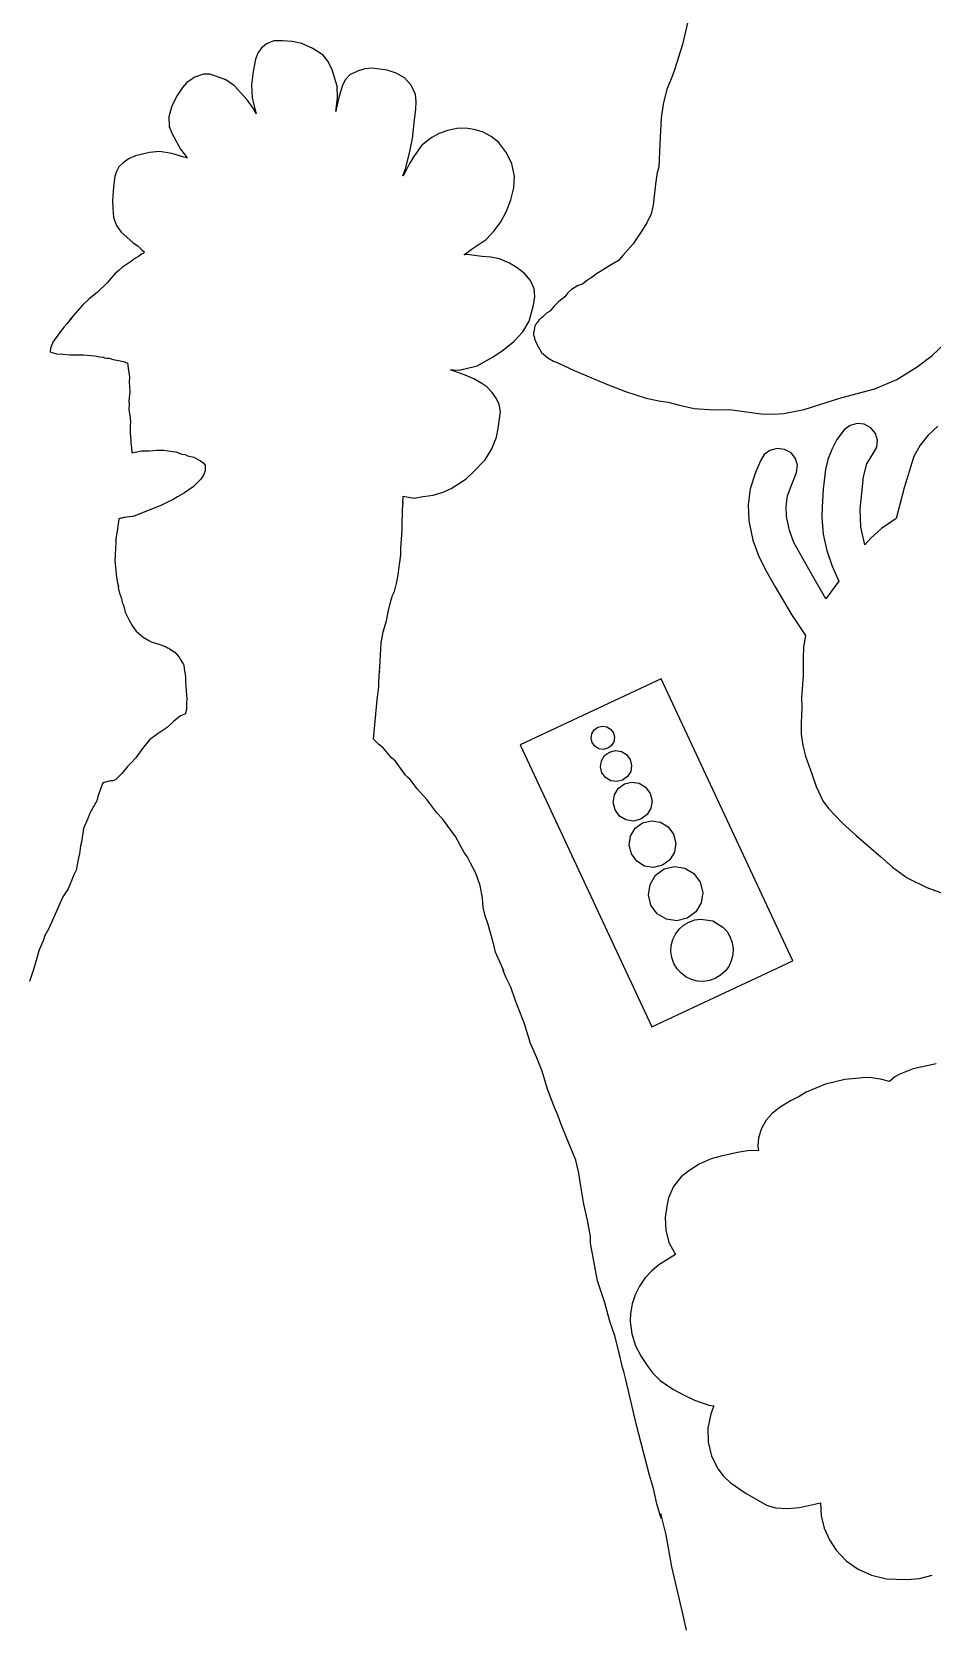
# Model space of a CAD drawing. Extents: x -2300 to 2026, y -6513 to 1502.
# Drawn here: x -1797.9 to -1682.2, y -2837.1 to -2632.7 of the extents above; entities that cross this region are included whole.
import ezdxf

# ---------------------------------------------------------------- set-up
doc = ezdxf.new("R2010")
doc.units = 0

msp = doc.modelspace()

# ---------------------------------------------------------------- linework, layer by layer
at = {"layer": 'Layer 1'}
for p, q in [((-1713.617324, -2631.53924), (-1714.261635, -2634.35016)), ((-1767.660758, -2634.193601), (-1768.39274, -2634.774439)), ((-1766.77838, -2633.885018), (-1767.660758, -2634.193601)), ((-1765.68438, -2633.885018), (-1766.77838, -2633.885018)), ((-1764.43, -2633.95), (-1765.68438, -2633.885018)), ((-1764.428551, -2633.944795), (-1764.43, -2633.95)), ((-1763.210091, -2634.201334), (-1764.428551, -2633.944795)), ((-1761.762632, -2634.837492), (-1763.210091, -2634.201334)), ((-1714.261635, -2634.35016), (-1715.269695, -2637.48874)), ((-1769.146387, -2636.213107), (-1769.46512, -2637.819889)), ((-1768.847317, -2635.455882), (-1769.146387, -2636.213107)), ((-1768.39274, -2634.774439), (-1768.847317, -2635.455882)), ((-1760.459981, -2635.708604), (-1761.762632, -2634.837492)), ((-1759.834008, -2636.543954), (-1760.459981, -2635.708604)), ((-1759.299998, -2637.591113), (-1759.834008, -2636.543954)), ((-1776.970254, -2638.530058), (-1777.961188, -2639.218369)), ((-1775.830958, -2638.137179), (-1776.970254, -2638.530058)), ((-1775.022614, -2638.17438), (-1775.830958, -2638.137179)), ((-1774.246168, -2638.393507), (-1775.022614, -2638.17438)), ((-1772.983644, -2638.903301), (-1774.246168, -2638.393507)), ((-1769.46512, -2637.819889), (-1769.653019, -2639.517793)), ((-1758.668651, -2639.711424), (-1759.299998, -2637.591113)), ((-1757.018549, -2638.225744), (-1757.583375, -2638.832036)), ((-1756.063512, -2637.754787), (-1757.018549, -2638.225744)), ((-1755.090206, -2637.468592), (-1756.063512, -2637.754787)), ((-1754.167488, -2637.369264), (-1755.090206, -2637.468592)), ((-1752.236252, -2637.627152), (-1754.167488, -2637.369264)), ((-1751.068364, -2638.006511), (-1752.236252, -2637.627152)), ((-1750.004192, -2638.620501), (-1751.068364, -2638.006511)), ((-1749.138748, -2639.586152), (-1750.004192, -2638.620501)), ((-1715.614033, -2638.445682), (-1716.270684, -2640.103452)), ((-1715.269695, -2637.48874), (-1715.614033, -2638.445682)), ((-1778.518208, -2639.858235), (-1779.235804, -2640.914903)), ((-1777.961188, -2639.218369), (-1778.518208, -2639.858235)), ((-1771.861898, -2639.668367), (-1772.983644, -2638.903301)), ((-1771.084025, -2640.496828), (-1771.861898, -2639.668367)), ((-1770.231627, -2641.452869), (-1771.084025, -2640.496828)), ((-1769.653019, -2639.517793), (-1769.597475, -2641.221569)), ((-1758.614181, -2641.198594), (-1758.668651, -2639.711424)), ((-1757.966789, -2639.572947), (-1758.447799, -2641.170654)), ((-1757.583375, -2638.832036), (-1757.966789, -2639.572947)), ((-1748.586372, -2640.774841), (-1749.138748, -2639.586152)), ((-1716.270684, -2640.103452), (-1716.74059, -2641.996961)), ((-1779.8882, -2642.242917), (-1780.287822, -2643.636257)), ((-1779.235804, -2640.914903), (-1779.8882, -2642.242917)), ((-1769.466285, -2642.527338), (-1770.231627, -2641.452869)), ((-1769.597475, -2641.221569), (-1769.087847, -2643.260549)), ((-1769.087847, -2643.260549), (-1769.466285, -2642.527338)), ((-1758.766716, -2642.648294), (-1758.825114, -2642.948225)), ((-1758.825114, -2642.948225), (-1758.776579, -2642.655914)), ((-1758.776579, -2642.655914), (-1758.614181, -2641.198594)), ((-1758.447799, -2641.170654), (-1758.766716, -2642.648294)), ((-1748.753588, -2644.403851), (-1748.539908, -2642.60879)), ((-1748.499512, -2641.662357), (-1748.586372, -2640.774841)), ((-1748.539908, -2642.60879), (-1748.499512, -2641.662357)), ((-1716.74059, -2641.996961), (-1717.003408, -2643.783482)), ((-1780.287822, -2643.636257), (-1780.247098, -2644.888905)), ((-1748.981734, -2646.442908), (-1748.753588, -2644.403851)), ((-1717.003408, -2643.783482), (-1717.190685, -2647.102643)), ((-1780.247098, -2644.888905), (-1779.850838, -2645.812192)), ((-1779.850838, -2645.812192), (-1778.792568, -2647.776452)), ((-1749.384268, -2648.498951), (-1748.981734, -2646.442908)), ((-1746.498099, -2646.301009), (-1747.788884, -2647.284595)), ((-1745.526653, -2645.790186), (-1746.498099, -2646.301009)), ((-1744.421557, -2645.382907), (-1745.526653, -2645.790186)), ((-1743.275405, -2645.13295), (-1744.421557, -2645.382907)), ((-1742.180789, -2645.094089), (-1743.275405, -2645.13295)), ((-1741.045133, -2645.272567), (-1742.180789, -2645.094089)), ((-1739.904532, -2645.628964), (-1741.045133, -2645.272567)), ((-1738.841607, -2646.165227), (-1739.904532, -2645.628964)), ((-1737.938979, -2646.883299), (-1738.841607, -2646.165227)), ((-1736.900669, -2648.247489), (-1737.938979, -2646.883299)), ((-1784.583265, -2648.63624), (-1785.395991, -2649.011121)), ((-1782.779972, -2648.219893), (-1784.583265, -2648.63624)), ((-1781.502952, -2648.076383), (-1782.779972, -2648.219893)), ((-1779.922467, -2648.357687), (-1781.502952, -2648.076383)), ((-1778.350842, -2648.825681), (-1779.922467, -2648.357687)), ((-1778.792568, -2647.776452), (-1778.30199, -2648.410815)), ((-1777.975283, -2648.919025), (-1778.350842, -2648.825681)), ((-1778.30199, -2648.410815), (-1777.990396, -2648.88537)), ((-1777.990396, -2648.88537), (-1777.914937, -2648.972789)), ((-1777.914937, -2648.972789), (-1777.975283, -2648.919025)), ((-1749.863945, -2650.308691), (-1749.384268, -2648.498951)), ((-1748.701159, -2648.622989), (-1749.392439, -2649.712009)), ((-1747.788884, -2647.284595), (-1748.701159, -2648.622989)), ((-1736.186037, -2649.689094), (-1736.900669, -2648.247489)), ((-1717.190685, -2647.102643), (-1717.332146, -2650.094302)), ((-1787.034306, -2650.66106), (-1787.231664, -2651.301806)), ((-1786.698734, -2650.07155), (-1787.034306, -2650.66106)), ((-1786.168892, -2649.561223), (-1786.698734, -2650.07155)), ((-1785.395991, -2649.011121), (-1786.168892, -2649.561223)), ((-1750.224455, -2651.233671), (-1749.863945, -2650.308691)), ((-1749.957079, -2650.826849), (-1750.224455, -2651.233671)), ((-1749.392439, -2649.712009), (-1749.957079, -2650.826849)), ((-1735.874579, -2651.258649), (-1736.186037, -2649.689094)), ((-1717.519891, -2650.793858), (-1717.754801, -2652.290972)), ((-1717.332146, -2650.094302), (-1717.519891, -2650.793858)), ((-1787.407646, -2652.6435), (-1787.523745, -2654.44711)), ((-1787.231664, -2651.301806), (-1787.407646, -2652.6435)), ((-1736.31443, -2654.307884), (-1735.957051, -2652.775916)), ((-1735.957051, -2652.775916), (-1735.874579, -2651.258649)), ((-1717.754801, -2652.290972), (-1718.021188, -2655.00437)), ((-1787.523745, -2654.44711), (-1787.492355, -2655.376535)), ((-1736.883438, -2655.780123), (-1736.31443, -2654.307884)), ((-1718.021188, -2655.00437), (-1718.318561, -2656.107267)), ((-1787.492355, -2655.376535), (-1787.409361, -2656.595945)), ((-1787.409361, -2656.595945), (-1787.031921, -2657.596041)), ((-1737.600799, -2657.118199), (-1736.883438, -2655.780123)), ((-1718.318561, -2656.107267), (-1718.841961, -2657.271682)), ((-1787.031921, -2657.596041), (-1786.426977, -2658.472785)), ((-1786.426977, -2658.472785), (-1784.939577, -2659.804375)), ((-1739.492608, -2659.414559), (-1738.480758, -2658.299929)), ((-1738.480758, -2658.299929), (-1737.600799, -2657.118199)), ((-1719.515122, -2658.294872), (-1720.623592, -2659.973197)), ((-1718.841961, -2657.271682), (-1719.515122, -2658.294872)), ((-1784.939577, -2659.804375), (-1784.24563, -2660.274274)), ((-1784.24563, -2660.274274), (-1783.768239, -2660.719408)), ((-1783.768239, -2660.719408), (-1783.435712, -2661.039235)), ((-1783.435712, -2661.039235), (-1783.584455, -2661.216082)), ((-1742.169616, -2661.242504), (-1741.445888, -2660.696829)), ((-1741.445888, -2660.696829), (-1739.492608, -2659.414559)), ((-1720.623592, -2659.973197), (-1721.921472, -2661.463722)), ((-1786.239056, -2662.964549), (-1786.677564, -2663.350416)), ((-1785.104826, -2662.17059), (-1786.239056, -2662.964549)), ((-1784.65258, -2661.843354), (-1785.104826, -2662.17059)), ((-1784.19608, -2661.581735), (-1784.65258, -2661.843354)), ((-1783.792983, -2661.307839), (-1784.19608, -2661.581735)), ((-1783.584455, -2661.216082), (-1783.792983, -2661.307839)), ((-1742.347923, -2661.334579), (-1742.169616, -2661.242504)), ((-1742.232163, -2661.359979), (-1742.347923, -2661.334579)), ((-1741.988212, -2661.340611), (-1742.232163, -2661.359979)), ((-1741.666316, -2661.353629), (-1741.988212, -2661.340611)), ((-1740.070336, -2661.577995), (-1741.666316, -2661.353629)), ((-1738.912165, -2661.688882), (-1740.070336, -2661.577995)), ((-1737.770396, -2661.903749), (-1738.912165, -2661.688882)), ((-1736.509056, -2662.464241), (-1737.770396, -2661.903749)), ((-1735.510345, -2663.05382), (-1736.509056, -2662.464241)), ((-1734.569568, -2663.778418), (-1735.510345, -2663.05382)), ((-1723.631606, -2662.805843), (-1725.431129, -2663.906772)), ((-1722.498389, -2662.124332), (-1723.631606, -2662.805843)), ((-1721.921472, -2661.463722), (-1722.498389, -2662.124332)), ((-1788.209349, -2664.967545), (-1789.512809, -2666.208335)), ((-1787.239876, -2663.808885), (-1788.209349, -2664.967545)), ((-1786.677564, -2663.350416), (-1787.239876, -2663.808885)), ((-1733.806825, -2664.662958), (-1734.569568, -2663.778418)), ((-1733.342216, -2665.732361), (-1733.806825, -2664.662958)), ((-1727.131505, -2665.142055), (-1727.745781, -2665.367268)), ((-1726.620141, -2664.714701), (-1727.131505, -2665.142055)), ((-1726.092077, -2664.376459), (-1726.620141, -2664.714701)), ((-1725.888031, -2664.264064), (-1726.092077, -2664.376459)), ((-1725.520071, -2663.9726), (-1725.888031, -2664.264064)), ((-1725.431129, -2663.906772), (-1725.520071, -2663.9726)), ((-1790.519919, -2667.011184), (-1791.374732, -2667.858695)), ((-1789.512809, -2666.208335), (-1790.519919, -2667.011184)), ((-1733.401152, -2667.850021), (-1733.270234, -2666.713125)), ((-1733.270234, -2666.713125), (-1733.342216, -2665.732361)), ((-1729.414431, -2666.783528), (-1730.185001, -2667.386141)), ((-1729.022786, -2666.276374), (-1729.414431, -2666.783528)), ((-1728.5209, -2665.842816), (-1729.022786, -2666.276374)), ((-1727.745781, -2665.367268), (-1728.5209, -2665.842816)), ((-1792.576082, -2669.197055), (-1793.092023, -2669.820978)), ((-1791.374732, -2667.858695), (-1792.576082, -2669.197055)), ((-1733.967245, -2669.884821), (-1733.401152, -2667.850021)), ((-1732.284692, -2669.371275), (-1732.29718, -2669.388208)), ((-1732.281305, -2669.362808), (-1732.284692, -2669.371275)), ((-1732.271569, -2669.356458), (-1732.281305, -2669.362808)), ((-1732.25, -2669.33), (-1732.271569, -2669.356458)), ((-1732.24, -2669.33), (-1732.25, -2669.33)), ((-1732.232976, -2669.330293), (-1732.24, -2669.33)), ((-1732.218794, -2669.32606), (-1732.232976, -2669.330293)), ((-1731.748705, -2668.89278), (-1732.218794, -2669.32606)), ((-1731.358668, -2668.643649), (-1731.748705, -2668.89278)), ((-1731.328167, -2668.630949), (-1731.358668, -2668.643649)), ((-1731.226504, -2668.544589), (-1731.328167, -2668.630949)), ((-1730.77665, -2667.970762), (-1731.226504, -2668.544589)), ((-1730.185001, -2667.386141), (-1730.77665, -2667.970762)), ((-1794.325248, -2671.413196), (-1795.213843, -2672.586036)), ((-1793.765497, -2670.618179), (-1794.325248, -2671.413196)), ((-1793.408459, -2670.226385), (-1793.765497, -2670.618179)), ((-1792.790722, -2669.507448), (-1793.408459, -2670.226385)), ((-1793.092023, -2669.820978), (-1792.924406, -2669.648378)), ((-1792.924406, -2669.648378), (-1792.790722, -2669.507448)), ((-1735.939122, -2672.504847), (-1734.784382, -2671.272115)), ((-1734.784382, -2671.272115), (-1733.967245, -2669.884821)), ((-1733.421318, -2671.406021), (-1733.428726, -2671.428669)), ((-1733.405019, -2671.324953), (-1733.421318, -2671.406021)), ((-1733.397611, -2671.302516), (-1733.405019, -2671.324953)), ((-1733.389779, -2671.267168), (-1733.397611, -2671.302516)), ((-1733.387663, -2671.254468), (-1733.389779, -2671.267168)), ((-1733.381948, -2671.248118), (-1733.387663, -2671.254468)), ((-1733.370518, -2671.224834), (-1733.381948, -2671.248118)), ((-1733.362051, -2671.210018), (-1733.370518, -2671.224834)), ((-1733.358029, -2671.18356), (-1733.362051, -2671.210018)), ((-1733.357818, -2671.17086), (-1733.361204, -2671.175093)), ((-1733.361204, -2671.175093), (-1733.358029, -2671.18356)), ((-1733.353584, -2671.143343), (-1733.357818, -2671.17086)), ((-1733.343848, -2671.056983), (-1733.353584, -2671.143343)), ((-1733.335593, -2670.950938), (-1733.343848, -2671.056983)), ((-1733.310934, -2670.844682), (-1733.335593, -2670.950938)), ((-1733.306065, -2670.776949), (-1733.313685, -2670.799386)), ((-1733.313685, -2670.799386), (-1733.310934, -2670.844682)), ((-1733.302044, -2670.751126), (-1733.306065, -2670.776949)), ((-1733.278718, -2670.652278), (-1733.302044, -2670.751126)), ((-1733.264325, -2670.602325), (-1733.278718, -2670.652278)), ((-1733.252895, -2670.561262), (-1733.264325, -2670.602325)), ((-1733.21979, -2670.472997), (-1733.252895, -2670.561262)), ((-1733.194475, -2670.421774), (-1733.21979, -2670.472997)), ((-1733.14232, -2670.334356), (-1733.194475, -2670.421774)), ((-1733.115947, -2670.302182), (-1733.14232, -2670.334356)), ((-1733.092388, -2670.266623), (-1733.115947, -2670.302182)), ((-1733.06267, -2670.225983), (-1733.092388, -2670.266623)), ((-1733.005859, -2670.138353), (-1733.06267, -2670.225983)), ((-1732.97394, -2670.103005), (-1733.005859, -2670.138353)), ((-1732.921913, -2670.041622), (-1732.97394, -2670.103005)), ((-1732.882352, -2669.996748), (-1732.921913, -2670.041622)), ((-1732.790277, -2669.865303), (-1732.882352, -2669.996748)), ((-1732.738758, -2669.74042), (-1732.790277, -2669.865303)), ((-1732.703304, -2669.716079), (-1732.738758, -2669.74042)), ((-1732.644355, -2669.678191), (-1732.703304, -2669.716079)), ((-1732.59654, -2669.638609), (-1732.644355, -2669.678191)), ((-1732.543179, -2669.597334), (-1732.59654, -2669.638609)), ((-1732.505735, -2669.565796), (-1732.543179, -2669.597334)), ((-1732.487743, -2669.555213), (-1732.505735, -2669.565796)), ((-1732.47462, -2669.544629), (-1732.487743, -2669.555213)), ((-1732.43144, -2669.510975), (-1732.47462, -2669.544629)), ((-1732.4162, -2669.498275), (-1732.43144, -2669.510975)), ((-1732.403077, -2669.487691), (-1732.4162, -2669.498275)), ((-1732.37338, -2669.466525), (-1732.403077, -2669.487691)), ((-1732.357505, -2669.455941), (-1732.37338, -2669.466525)), ((-1732.345017, -2669.439008), (-1732.357505, -2669.455941)), ((-1732.331894, -2669.426308), (-1732.345017, -2669.439008)), ((-1732.313479, -2669.407258), (-1732.331894, -2669.426308)), ((-1732.29718, -2669.388208), (-1732.313479, -2669.407258)), ((-1795.500947, -2673.39333), (-1795.552128, -2673.856879)), ((-1795.213843, -2672.586036), (-1795.500947, -2673.39333)), ((-1737.263351, -2673.574583), (-1735.939122, -2672.504847)), ((-1733.4366, -2671.552705), (-1733.438716, -2671.565405)), ((-1733.438716, -2671.565405), (-1733.434906, -2671.578105)), ((-1733.432578, -2671.511642), (-1733.4366, -2671.552705)), ((-1733.434906, -2671.578105), (-1733.432578, -2671.617263)), ((-1733.428557, -2671.48476), (-1733.432578, -2671.511642)), ((-1733.432578, -2671.617263), (-1733.428768, -2671.629963)), ((-1733.428768, -2671.629963), (-1733.431731, -2671.636313)), ((-1733.431731, -2671.636313), (-1733.41882, -2671.680763)), ((-1733.428726, -2671.428669), (-1733.428726, -2671.447719)), ((-1733.428726, -2671.447719), (-1733.428557, -2671.48476)), ((-1733.41882, -2671.680763), (-1733.391049, -2671.770933)), ((-1733.391049, -2671.770933), (-1733.374963, -2671.823638)), ((-1733.374963, -2671.823638), (-1733.367554, -2671.846286)), ((-1733.367554, -2671.846286), (-1733.363744, -2671.858986)), ((-1733.363744, -2671.858986), (-1733.354008, -2671.869569)), ((-1733.354008, -2671.869569), (-1733.335804, -2671.891583)), ((-1733.335804, -2671.891583), (-1733.325221, -2671.906399)), ((-1733.325221, -2671.906399), (-1733.31993, -2671.910633)), ((-1733.31993, -2671.910633), (-1733.306806, -2671.973074)), ((-1733.306806, -2671.973074), (-1733.28715, -2672.174977)), ((-1733.28715, -2672.174977), (-1733.042054, -2672.77804)), ((-1733.042054, -2672.77804), (-1733.04, -2672.78)), ((-1733.04, -2672.78), (-1732.386841, -2673.90606)), ((-1682.192408, -2674.322611), (-1680.406487, -2672.641772)), ((-1795.552128, -2673.856879), (-1795.454888, -2673.896884)), ((-1795.454888, -2673.896884), (-1794.710121, -2674.092013)), ((-1794.710121, -2674.092013), (-1793.933028, -2674.1403)), ((-1793.933028, -2674.1403), (-1793.028262, -2674.223908)), ((-1793.028262, -2674.223908), (-1791.306022, -2674.228141)), ((-1791.306022, -2674.228141), (-1789.803042, -2674.355987)), ((-1789.803042, -2674.355987), (-1789.166054, -2674.493782)), ((-1789.166054, -2674.493782), (-1788.686863, -2674.546064)), ((-1788.686863, -2674.546064), (-1788.557178, -2674.60062)), ((-1788.557178, -2674.60062), (-1788.32121, -2674.64724)), ((-1788.32121, -2674.64724), (-1787.96722, -2674.673486)), ((-1787.96722, -2674.673486), (-1787.460492, -2674.84176)), ((-1787.460492, -2674.84176), (-1786.747686, -2674.935317)), ((-1786.747686, -2674.935317), (-1785.942657, -2675.142326)), ((-1785.942657, -2675.142326), (-1785.811953, -2675.21789)), ((-1785.811953, -2675.21789), (-1785.59453, -2675.242444)), ((-1785.59453, -2675.242444), (-1785.537571, -2675.951948)), ((-1740.671115, -2675.647641), (-1738.588955, -2674.472891)), ((-1738.588955, -2674.472891), (-1737.263351, -2673.574583)), ((-1732.386841, -2673.90606), (-1731.581177, -2674.596726)), ((-1731.581177, -2674.596726), (-1730.860795, -2675.026196)), ((-1730.860795, -2675.026196), (-1730.295367, -2675.260087)), ((-1730.295367, -2675.260087), (-1728.207157, -2676.258727)), ((-1684.093627, -2675.781202), (-1682.192408, -2674.322611)), ((-1785.537571, -2675.951948), (-1785.345336, -2677.048588)), ((-1785.345336, -2677.048588), (-1785.380176, -2677.750896)), ((-1744.089884, -2676.166646), (-1744.003879, -2676.151459)), ((-1742.199074, -2676.847576), (-1744.089884, -2676.166646)), ((-1744.003879, -2676.151459), (-1743.75198, -2676.158179)), ((-1743.75198, -2676.158179), (-1742.980225, -2676.190776)), ((-1742.980225, -2676.190776), (-1740.671115, -2675.647641)), ((-1741.100836, -2677.308637), (-1742.199074, -2676.847576)), ((-1740.061924, -2677.890666), (-1741.100836, -2677.308637)), ((-1728.207157, -2676.258727), (-1724.126317, -2677.973647)), ((-1689.561387, -2678.579642), (-1686.702088, -2677.382352)), ((-1686.702088, -2677.382352), (-1684.093627, -2675.781202)), ((-1785.322031, -2678.936226), (-1785.421345, -2680.167276)), ((-1785.380176, -2677.750896), (-1785.322031, -2678.936226)), ((-1739.438356, -2678.33072), (-1740.061924, -2677.890666)), ((-1738.753341, -2679.053771), (-1739.438356, -2678.33072)), ((-1738.211206, -2679.782748), (-1738.753341, -2679.053771)), ((-1724.126317, -2677.973647), (-1721.608123, -2678.950669)), ((-1721.608123, -2678.950669), (-1718.947227, -2679.806887)), ((-1693.927167, -2679.763492), (-1689.561387, -2678.579642)), ((-1785.397385, -2680.587433), (-1785.421536, -2681.265823)), ((-1785.421536, -2681.265823), (-1785.254362, -2682.328173)), ((-1785.421345, -2680.167276), (-1785.397385, -2680.587433)), ((-1737.819598, -2680.598721), (-1738.211206, -2679.782748)), ((-1737.678665, -2681.520524), (-1737.819598, -2680.598721)), ((-1737.800336, -2682.437251), (-1737.678665, -2681.520524)), ((-1718.947227, -2679.806887), (-1717.311084, -2680.140367)), ((-1717.311084, -2680.140367), (-1716.098077, -2680.325257)), ((-1716.098077, -2680.325257), (-1714.66056, -2680.714035)), ((-1714.66056, -2680.714035), (-1712.770117, -2681.134244)), ((-1712.770117, -2681.134244), (-1710.196986, -2681.277066)), ((-1710.196986, -2681.277066), (-1708.250007, -2681.266535)), ((-1708.250007, -2681.266535), (-1704.144867, -2681.802262)), ((-1701.255406, -2681.759185), (-1698.620105, -2681.256349)), ((-1698.620105, -2681.256349), (-1693.927167, -2679.763492)), ((-1785.254362, -2682.328173), (-1785.220029, -2682.978834)), ((-1785.220029, -2682.978834), (-1785.242868, -2683.173567)), ((-1785.242868, -2683.173567), (-1785.242868, -2683.804967)), ((-1738.165608, -2684.796481), (-1737.983067, -2683.678251)), ((-1737.983067, -2683.678251), (-1737.800336, -2682.437251)), ((-1704.144867, -2681.802262), (-1702.665479, -2681.852132)), ((-1702.665479, -2681.852132), (-1701.255406, -2681.759185)), ((-1692.73751, -2683.293354), (-1693.499803, -2683.875624)), ((-1691.834735, -2683.04555), (-1692.73751, -2683.293354)), ((-1690.902436, -2683.141398), (-1691.834735, -2683.04555)), ((-1690.051573, -2683.590087), (-1690.902436, -2683.141398)), ((-1689.449331, -2684.321829), (-1690.051573, -2683.590087)), ((-1681.450233, -2683.376409), (-1682.704247, -2684.533633)), ((-1785.242868, -2683.804967), (-1785.28082, -2684.204381)), ((-1785.28082, -2684.204381), (-1785.16017, -2685.287471)), ((-1785.16017, -2685.287471), (-1785.16017, -2685.525172)), ((-1785.16017, -2685.525172), (-1785.081451, -2686.187052)), ((-1738.78678, -2686.323126), (-1738.165608, -2684.796481)), ((-1694.416096, -2685.101601), (-1695.092765, -2686.374847)), ((-1693.499803, -2683.875624), (-1694.416096, -2685.101601)), ((-1689.195026, -2685.189857), (-1689.449331, -2684.321829)), ((-1689.297817, -2686.087413), (-1689.195026, -2685.189857)), ((-1682.704247, -2684.533633), (-1683.728253, -2685.856354)), ((-1785.081451, -2686.187052), (-1785.065153, -2686.828188)), ((-1785.065153, -2686.828188), (-1784.825526, -2686.796649)), ((-1784.825526, -2686.796649), (-1783.807096, -2686.576516)), ((-1783.807096, -2686.576516), (-1783.223787, -2686.578633)), ((-1783.223787, -2686.578633), (-1782.80308, -2686.552175)), ((-1782.80308, -2686.552175), (-1781.866864, -2686.466133)), ((-1781.866864, -2686.466133), (-1780.92799, -2686.460735)), ((-1780.92799, -2686.460735), (-1779.81276, -2686.657584)), ((-1779.81276, -2686.657584), (-1779.397662, -2686.713041)), ((-1779.397662, -2686.713041), (-1778.633548, -2686.974025)), ((-1778.633548, -2686.974025), (-1778.20213, -2687.055728)), ((-1778.20213, -2687.055728), (-1777.902347, -2687.192253)), ((-1777.902347, -2687.192253), (-1777.069462, -2687.393336)), ((-1777.069462, -2687.393336), (-1776.491698, -2687.714857)), ((-1776.491698, -2687.714857), (-1776.220406, -2687.858155)), ((-1741.227378, -2689.360001), (-1739.648938, -2687.729751)), ((-1739.648938, -2687.729751), (-1738.78678, -2686.323126)), ((-1703.772632, -2687.053308), (-1704.258493, -2687.86462)), ((-1703.027729, -2686.502387), (-1703.772632, -2687.053308)), ((-1702.123483, -2686.259837), (-1703.027729, -2686.502387)), ((-1701.159593, -2686.37364), (-1702.123483, -2686.259837)), ((-1700.31829, -2686.838489), (-1701.159593, -2686.37364)), ((-1699.74838, -2687.553549), (-1700.31829, -2686.838489)), ((-1699.499375, -2688.423031), (-1699.74838, -2687.553549)), ((-1695.569211, -2687.673062), (-1695.884833, -2688.973943)), ((-1695.092765, -2686.374847), (-1695.569211, -2687.673062)), ((-1690.559358, -2688.238484), (-1689.766861, -2686.907737)), ((-1689.766861, -2686.907737), (-1689.297817, -2686.087413)), ((-1684.613005, -2687.537863), (-1685.788391, -2691.339914)), ((-1684.519406, -2687.296352), (-1684.613005, -2687.537863)), ((-1683.728253, -2685.856354), (-1684.519406, -2687.296352)), ((-1776.220406, -2687.858155), (-1775.87483, -2688.097522)), ((-1775.828155, -2689.680573), (-1776.183153, -2690.197703)), ((-1775.87483, -2688.097522), (-1775.633266, -2688.426267)), ((-1775.636653, -2689.090263), (-1775.828155, -2689.680573)), ((-1775.633266, -2688.426267), (-1775.636653, -2689.090263)), ((-1742.06856, -2690.14253), (-1741.227378, -2689.360001)), ((-1704.890086, -2689.36073), (-1705.553573, -2691.44389)), ((-1704.258493, -2687.86462), (-1704.890086, -2689.36073)), ((-1700.31596, -2691.113613), (-1699.620783, -2689.35115)), ((-1699.620783, -2689.35115), (-1699.499375, -2688.423031)), ((-1695.884833, -2688.973943), (-1696.191208, -2691.494497)), ((-1691.020467, -2689.914371), (-1690.559358, -2688.238484)), ((-1777.149547, -2691.172557), (-1778.289313, -2691.945003)), ((-1776.183153, -2690.197703), (-1777.149547, -2691.172557)), ((-1745.03095, -2691.884118), (-1744.015918, -2691.390592)), ((-1744.015918, -2691.390592), (-1743.07289, -2690.790228)), ((-1743.07289, -2690.790228), (-1742.06856, -2690.14253)), ((-1705.553573, -2691.44389), (-1705.818703, -2693.477312)), ((-1700.754913, -2692.34601), (-1700.31596, -2691.113613)), ((-1696.191208, -2691.494497), (-1696.327093, -2693.758094)), ((-1691.445561, -2694.066067), (-1691.020467, -2689.914371)), ((-1685.788391, -2691.339914), (-1686.802645, -2695.245473)), ((-1781.392252, -2693.618858), (-1782.949072, -2694.217449)), ((-1780.65322, -2693.230239), (-1781.392252, -2693.618858)), ((-1779.728642, -2692.806695), (-1780.65322, -2693.230239)), ((-1779.184025, -2692.461256), (-1779.728642, -2692.806695)), ((-1778.289313, -2691.945003), (-1779.184025, -2692.461256)), ((-1750.266204, -2694.093897), (-1750.19193, -2693.205535)), ((-1750.219405, -2693.292768), (-1750.187062, -2692.394008)), ((-1750.213291, -2693.134366), (-1750.219405, -2693.292768)), ((-1750.19193, -2693.205535), (-1750.213291, -2693.134366)), ((-1750.187062, -2692.394008), (-1750.18, -2692.39)), ((-1750.18, -2692.39), (-1748.78768, -2692.656911)), ((-1748.78768, -2692.656911), (-1747.59543, -2692.432968)), ((-1747.59543, -2692.432968), (-1746.308109, -2692.242918)), ((-1746.308109, -2692.242918), (-1745.03095, -2691.884118)), ((-1705.818703, -2693.477312), (-1705.74657, -2695.579)), ((-1700.930939, -2693.697869), (-1700.754913, -2692.34601)), ((-1700.88913, -2694.99988), (-1700.930939, -2693.697869)), ((-1696.33, -2693.77), (-1696.363591, -2695.0999)), ((-1696.327093, -2693.758094), (-1696.33, -2693.77)), ((-1786.72109, -2695.317478), (-1786.937857, -2696.900528)), ((-1786.520753, -2695.222307), (-1786.72109, -2695.317478)), ((-1786.275808, -2695.210798), (-1786.520753, -2695.222307)), ((-1786.06992, -2695.135868), (-1786.275808, -2695.210798)), ((-1785.951281, -2695.135868), (-1786.06992, -2695.135868)), ((-1785.720163, -2695.087185), (-1785.951281, -2695.135868)), ((-1784.974929, -2694.994475), (-1785.720163, -2695.087185)), ((-1784.535113, -2694.872926), (-1784.974929, -2694.994475)), ((-1784.366537, -2694.777094), (-1784.56411, -2694.860708)), ((-1784.56411, -2694.860708), (-1784.535113, -2694.872926)), ((-1784.125132, -2694.712536), (-1784.366537, -2694.777094)), ((-1782.949072, -2694.217449), (-1784.125132, -2694.712536)), ((-1750.30314, -2696.321897), (-1750.266204, -2694.093897)), ((-1705.74657, -2695.579), (-1705.75, -2695.58)), ((-1705.75, -2695.58), (-1705.239779, -2698.053031)), ((-1700.52647, -2696.815889), (-1700.88913, -2694.99988)), ((-1696.363591, -2695.0999), (-1696.36, -2695.1)), ((-1696.36, -2695.1), (-1696.178404, -2697.266627)), ((-1691.445709, -2694.068184), (-1691.445561, -2694.066067)), ((-1691.364432, -2696.363095), (-1691.445709, -2694.068184)), ((-1687.384536, -2695.661185), (-1688.682617, -2696.553937)), ((-1686.802645, -2695.245473), (-1687.384536, -2695.661185)), ((-1787.087357, -2697.816195), (-1787.116527, -2698.147293)), ((-1786.937857, -2696.900528), (-1787.087357, -2697.816195)), ((-1750.470737, -2699.056831), (-1750.308643, -2696.747981)), ((-1750.308643, -2696.747981), (-1750.30314, -2696.321897)), ((-1699.943931, -2698.338036), (-1700.52647, -2696.815889)), ((-1696.178404, -2697.266627), (-1695.730744, -2699.368404)), ((-1690.851499, -2698.654354), (-1691.364432, -2696.363095)), ((-1690.081776, -2697.772765), (-1690.851499, -2698.654354)), ((-1688.682617, -2696.553937), (-1690.081776, -2697.772765)), ((-1787.195264, -2699.891585), (-1787.212197, -2700.612096)), ((-1787.116821, -2698.330755), (-1787.195264, -2699.891585)), ((-1787.099653, -2698.098253), (-1787.116821, -2698.330755)), ((-1787.116527, -2698.147293), (-1787.099653, -2698.098253)), ((-1750.727594, -2701.801292), (-1750.480474, -2699.933552)), ((-1750.480474, -2699.933552), (-1750.470737, -2699.056831)), ((-1705.239779, -2698.053031), (-1704.446889, -2700.153676)), ((-1698.04021, -2701.75414), (-1699.943931, -2698.338036)), ((-1695.730744, -2699.368404), (-1695.053604, -2701.391361)), ((-1787.212197, -2700.612096), (-1787.109602, -2701.939876)), ((-1787.109602, -2701.939876), (-1787.050484, -2702.493383)), ((-1750.80464, -2702.493016), (-1750.727594, -2701.801292)), ((-1704.446889, -2700.153676), (-1703.452766, -2702.078111)), ((-1695.83188, -2705.59101), (-1698.04021, -2701.75414)), ((-1695.053604, -2701.391361), (-1694.18357, -2703.32153)), ((-1787.050484, -2702.493383), (-1786.961097, -2703.016621)), ((-1786.961097, -2703.016621), (-1786.910509, -2703.562084)), ((-1786.910509, -2703.562084), (-1786.786917, -2703.865825)), ((-1786.768568, -2703.990655), (-1786.789034, -2704.111993)), ((-1786.789034, -2704.111993), (-1786.626369, -2704.869969)), ((-1786.786917, -2703.865825), (-1786.768568, -2703.990655)), ((-1751.280974, -2704.623006), (-1751.051062, -2703.606586)), ((-1751.051062, -2703.606586), (-1750.80464, -2702.493016)), ((-1703.452766, -2702.078111), (-1702.33885, -2704.02251)), ((-1702.33885, -2704.02251), (-1700.281331, -2707.59485)), ((-1694.18357, -2703.32153), (-1695.83188, -2705.59101)), ((-1786.626369, -2704.869969), (-1786.366337, -2705.545607)), ((-1786.366337, -2705.545607), (-1786.285036, -2706.0517)), ((-1786.285036, -2706.0517), (-1786.137462, -2706.399044)), ((-1752.03677, -2707.08489), (-1751.821844, -2706.02614)), ((-1751.821844, -2706.02614), (-1751.528877, -2705.145609)), ((-1751.528877, -2705.145609), (-1751.280974, -2704.623006)), ((-1786.137462, -2706.399044), (-1785.884436, -2707.287195)), ((-1785.884436, -2707.287195), (-1785.354911, -2708.392305)), ((-1752.333674, -2708.3915), (-1752.03677, -2707.08489)), ((-1700.281331, -2707.59485), (-1698.44873, -2710.27724)), ((-1785.354911, -2708.392305), (-1784.982439, -2709.097152)), ((-1784.982439, -2709.097152), (-1784.506257, -2709.734055)), ((-1784.506257, -2709.734055), (-1783.587457, -2710.490549)), ((-1752.991066, -2711.25407), (-1752.727711, -2709.810245)), ((-1752.727711, -2709.810245), (-1752.333674, -2708.3915)), ((-1783.587457, -2710.490549), (-1782.844658, -2710.922559)), ((-1782.844658, -2710.922559), (-1782.567672, -2711.123642)), ((-1782.567672, -2711.123642), (-1781.693068, -2711.368751)), ((-1781.693068, -2711.368751), (-1780.72622, -2711.727102)), ((-1780.72622, -2711.727102), (-1780.453658, -2711.861722)), ((-1780.453658, -2711.861722), (-1780.31127, -2711.905325)), ((-1780.31127, -2711.905325), (-1780.217841, -2712.002479)), ((-1780.217841, -2712.002479), (-1779.530329, -2712.438723)), ((-1753.155171, -2714.34228), (-1752.991066, -2711.25407)), ((-1698.700573, -2711.795776), (-1698.763075, -2713.184894)), ((-1698.44873, -2710.27724), (-1698.700573, -2711.795776)), ((-1779.530329, -2712.438723), (-1778.957243, -2713.071181)), ((-1778.957243, -2713.071181), (-1778.879752, -2713.249404)), ((-1778.879752, -2713.249404), (-1778.618979, -2713.670196)), ((-1778.618979, -2713.670196), (-1778.427442, -2714.037225)), ((-1778.427442, -2714.037225), (-1778.377573, -2714.106229)), ((-1778.377573, -2714.106229), (-1778.341103, -2714.592849)), ((-1698.763075, -2713.184894), (-1698.742459, -2715.48105)), ((-1778.341103, -2714.592849), (-1778.128908, -2715.551484)), ((-1778.128908, -2715.551484), (-1778.162605, -2716.123194)), ((-1778.162605, -2716.123194), (-1778.094385, -2716.800737)), ((-1753.32063, -2716.232035), (-1753.247246, -2715.58984)), ((-1753.301792, -2716.840998), (-1753.32063, -2716.232035)), ((-1753.247246, -2715.58984), (-1753.216152, -2714.881128)), ((-1753.216152, -2714.881128), (-1753.217568, -2714.932328)), ((-1753.217568, -2714.932328), (-1753.210804, -2715.000394)), ((-1753.210804, -2715.000394), (-1753.155171, -2714.34228)), ((-1717.01, -2715.87), (-1735.1306, -2724.33495)), ((-1700.0804, -2752.1106), (-1717.01, -2715.87)), ((-1698.742459, -2715.48105), (-1698.960115, -2718.30912)), ((-1778.094385, -2716.800737), (-1778.041892, -2717.944577)), ((-1778.041892, -2717.944577), (-1777.975535, -2718.400294)), ((-1777.975535, -2718.400294), (-1778.027351, -2718.987455)), ((-1753.528211, -2718.554438), (-1753.301792, -2716.840998)), ((-1698.960115, -2718.30912), (-1698.944663, -2719.49995)), ((-1778.165018, -2720.364766), (-1778.811912, -2720.62067)), ((-1778.146815, -2720.232898), (-1778.165018, -2720.364766)), ((-1778.040897, -2719.789881), (-1778.146815, -2720.232898)), ((-1778.027351, -2718.987455), (-1778.040897, -2719.789881)), ((-1753.957724, -2723.139548), (-1753.528211, -2718.554438)), ((-1698.944663, -2719.49995), (-1698.983779, -2720.52992)), ((-1780.507952, -2722.11948), (-1781.652848, -2722.886293)), ((-1779.681472, -2721.341657), (-1780.507952, -2722.11948)), ((-1778.811912, -2720.62067), (-1779.681472, -2721.341657)), ((-1725.924295, -2722.920727), (-1725.628268, -2722.427757)), ((-1725.628268, -2722.427757), (-1725.149105, -2722.073951)), ((-1725.149105, -2722.073951), (-1724.570391, -2721.933765)), ((-1724.570391, -2721.933765), (-1724.00253, -2722.0232)), ((-1724.00253, -2722.0232), (-1723.509604, -2722.318985)), ((-1723.509604, -2722.318985), (-1723.155695, -2722.797849)), ((-1698.983779, -2720.52992), (-1699.031997, -2721.56497)), ((-1699.031997, -2721.56497), (-1699.031997, -2722.95435)), ((-1782.757582, -2723.70867), (-1783.68462, -2724.835632)), ((-1781.652848, -2722.886293), (-1782.757582, -2723.70867)), ((-1753.970001, -2723.636963), (-1753.957724, -2723.139548)), ((-1753.31354, -2724.304769), (-1753.970001, -2723.636963)), ((-1752.969286, -2724.576125), (-1753.31354, -2724.304769)), ((-1735.1306, -2724.33495), (-1718.201, -2760.57555)), ((-1726.013875, -2723.488729), (-1725.924295, -2722.920727)), ((-1725.873701, -2724.067631), (-1726.013875, -2723.488729)), ((-1725.527251, -2724.539476), (-1725.873701, -2724.067631)), ((-1725.026584, -2724.842788), (-1725.527251, -2724.539476)), ((-1723.400484, -2724.437747), (-1723.879471, -2724.79174)), ((-1723.104674, -2723.94468), (-1723.400484, -2724.437747)), ((-1723.155695, -2722.797849), (-1723.1557, -2722.79785)), ((-1723.1557, -2722.79785), (-1723.015319, -2723.37667)), ((-1723.015319, -2723.37667), (-1723.104674, -2723.94468)), ((-1699.031997, -2722.95435), (-1699.03, -2722.96)), ((-1699.03, -2722.96), (-1698.811981, -2724.439468)), ((-1698.811981, -2724.439468), (-1698.465323, -2725.800506)), ((-1784.531932, -2726.02133), (-1785.080209, -2726.616852)), ((-1783.68462, -2724.835632), (-1784.531932, -2726.02133)), ((-1752.726569, -2724.741859), (-1752.969286, -2724.576125)), ((-1751.689239, -2725.999159), (-1752.726569, -2724.741859)), ((-1751.176796, -2726.463554), (-1751.689239, -2725.999159)), ((-1749.867426, -2728.233294), (-1751.176796, -2726.463554)), ((-1724.44795, -2724.931373), (-1725.026584, -2724.842788)), ((-1724.807328, -2727.172329), (-1724.689053, -2726.400853)), ((-1724.689053, -2726.400853), (-1724.284507, -2725.733391)), ((-1723.879471, -2724.79174), (-1724.44795, -2724.931373)), ((-1724.284507, -2725.733391), (-1723.655297, -2725.27159)), ((-1723.655297, -2725.27159), (-1722.883494, -2725.084585)), ((-1722.883494, -2725.084585), (-1722.126173, -2725.203893)), ((-1722.126173, -2725.203893), (-1721.468836, -2725.598454)), ((-1721.468836, -2725.598454), (-1720.996987, -2726.23721)), ((-1720.996987, -2726.23721), (-1720.99698, -2726.23721)), ((-1720.99698, -2726.23721), (-1720.81085, -2726.995085)), ((-1698.465323, -2725.800506), (-1697.60096, -2728.22159)), ((-1786.342358, -2728.013553), (-1787.140252, -2728.83585)), ((-1785.615772, -2727.1222), (-1786.342358, -2728.013553)), ((-1785.080209, -2726.616852), (-1785.615772, -2727.1222)), ((-1749.570959, -2728.532934), (-1749.867426, -2728.233294)), ((-1749.288858, -2728.784472), (-1749.570959, -2728.532934)), ((-1724.621319, -2727.93033), (-1724.807328, -2727.172329)), ((-1724.159399, -2728.559539), (-1724.621319, -2727.93033)), ((-1723.491813, -2728.964015), (-1724.159399, -2728.559539)), ((-1721.333237, -2728.433996), (-1721.962219, -2728.89595)), ((-1720.928928, -2727.766498), (-1721.333237, -2728.433996)), ((-1720.81085, -2726.995085), (-1720.928928, -2727.766498)), ((-1697.60096, -2728.22159), (-1697.090697, -2729.699574)), ((-1788.890223, -2729.575622), (-1789.412657, -2730.980662)), ((-1788.815102, -2729.302361), (-1788.890223, -2729.575622)), ((-1788.589254, -2729.204572), (-1788.815102, -2729.302361)), ((-1787.806407, -2728.967083), (-1788.589254, -2729.204572)), ((-1787.474528, -2728.975999), (-1787.806407, -2728.967083)), ((-1787.140252, -2728.83585), (-1787.474528, -2728.975999)), ((-1748.377086, -2730.015942), (-1749.288858, -2728.784472)), ((-1747.146836, -2731.369972), (-1748.377086, -2730.015942)), ((-1722.720245, -2729.08215), (-1723.491813, -2728.964015)), ((-1723.02996, -2730.787452), (-1722.524417, -2729.95312)), ((-1721.962219, -2728.89595), (-1722.720245, -2729.08215)), ((-1722.524417, -2729.95312), (-1721.73805, -2729.37579)), ((-1721.73805, -2729.37579), (-1720.773267, -2729.142116)), ((-1720.773267, -2729.142116), (-1719.826621, -2729.291337)), ((-1719.826621, -2729.291337), (-1719.004989, -2729.78462)), ((-1719.004989, -2729.78462), (-1718.41525, -2730.58313)), ((-1718.41525, -2730.58313), (-1718.41525, -2730.58314)), ((-1718.41525, -2730.58314), (-1718.181581, -2731.547748)), ((-1697.090697, -2729.699574), (-1696.24147, -2731.54475)), ((-1789.544123, -2731.528454), (-1790.427511, -2733.119974)), ((-1789.412657, -2730.980662), (-1789.544123, -2731.528454)), ((-1745.853556, -2733.105422), (-1747.146836, -2731.369972)), ((-1723.177699, -2731.751743), (-1723.02996, -2730.787452)), ((-1722.94514, -2732.69916), (-1723.177699, -2731.751743)), ((-1722.355193, -2733.497539), (-1722.94514, -2732.69916)), ((-1718.33068, -2732.494256), (-1718.823746, -2733.315836)), ((-1718.181581, -2731.547748), (-1718.33068, -2732.494256)), ((-1696.24147, -2731.54475), (-1695.493146, -2732.527304)), ((-1695.493146, -2732.527304), (-1693.709631, -2734.428593)), ((-1790.716075, -2733.820377), (-1791.266576, -2735.108577)), ((-1790.562702, -2733.470493), (-1790.716075, -2733.820377)), ((-1790.427511, -2733.119974), (-1790.562702, -2733.470493)), ((-1745.125552, -2733.864456), (-1745.853556, -2733.105422)), ((-1743.434612, -2736.137956), (-1745.125552, -2733.864456)), ((-1721.533421, -2733.990621), (-1722.355193, -2733.497539)), ((-1720.586718, -2734.139598), (-1721.533421, -2733.990621)), ((-1719.62198, -2733.90566), (-1720.586718, -2734.139598)), ((-1720.341568, -2735.078344), (-1719.3978, -2734.38551)), ((-1718.823746, -2733.315836), (-1719.62198, -2733.90566)), ((-1719.3978, -2734.38551), (-1718.260935, -2734.106619)), ((-1718.260935, -2734.106619), (-1717.103883, -2734.284031)), ((-1717.103883, -2734.284031), (-1716.102807, -2734.890735)), ((-1693.709631, -2734.428593), (-1691.962386, -2735.997144)), ((-1791.266576, -2735.108577), (-1791.504065, -2736.845927)), ((-1742.327092, -2738.171646), (-1743.434612, -2736.137956)), ((-1721.125527, -2737.236934), (-1720.948278, -2736.079653)), ((-1720.948278, -2736.079653), (-1720.341568, -2735.078344)), ((-1716.102807, -2734.890735), (-1715.41012, -2735.83436)), ((-1715.41012, -2735.83436), (-1715.129529, -2736.992054)), ((-1715.41012, -2735.83436), (-1715.41012, -2735.83436)), ((-1691.962386, -2735.997144), (-1688.771796, -2738.757694)), ((-1791.760795, -2738.351927), (-1791.925302, -2739.094451)), ((-1791.647702, -2737.310957), (-1791.760795, -2738.351927)), ((-1791.504065, -2736.845927), (-1791.647702, -2737.310957)), ((-1741.929435, -2738.709278), (-1742.327092, -2738.171646)), ((-1741.536583, -2739.558059), (-1741.929435, -2738.709278)), ((-1720.84632, -2738.37393), (-1721.125527, -2737.236934)), ((-1720.153431, -2739.31742), (-1720.84632, -2738.37393)), ((-1715.308415, -2738.128056), (-1715.9002, -2739.114105)), ((-1715.129529, -2736.992054), (-1715.308415, -2738.128056)), ((-1688.771796, -2738.757694), (-1687.291117, -2740.062643)), ((-1792.189355, -2740.452501), (-1792.50842, -2741.068872)), ((-1791.925302, -2739.094451), (-1792.189355, -2740.452501)), ((-1740.84833, -2740.855359), (-1741.536583, -2739.558059)), ((-1740.278472, -2742.430364), (-1740.84833, -2740.855359)), ((-1719.152216, -2739.923919), (-1720.153431, -2739.31742)), ((-1717.995115, -2740.101083), (-1719.152216, -2739.923919)), ((-1716.8583, -2739.82194), (-1717.995115, -2740.101083)), ((-1717.734901, -2741.110034), (-1716.63412, -2740.30178)), ((-1715.9002, -2739.114105), (-1716.8583, -2739.82194)), ((-1716.63412, -2740.30178), (-1715.283471, -2739.974569)), ((-1715.283471, -2739.974569), (-1713.958181, -2740.183392)), ((-1713.958181, -2740.183392), (-1712.807872, -2740.873894)), ((-1712.807872, -2740.873894), (-1711.98217, -2741.99172)), ((-1687.291117, -2740.062643), (-1685.395916, -2741.428704)), ((-1793.239811, -2742.835432), (-1793.900336, -2743.885512)), ((-1792.50842, -2741.068872), (-1793.239811, -2742.835432)), ((-1739.97398, -2744.069509), (-1740.278472, -2742.430364)), ((-1718.649411, -2743.627911), (-1718.442578, -2742.278018)), ((-1718.442578, -2742.278018), (-1717.734901, -2741.110034)), ((-1711.98217, -2741.99172), (-1711.654754, -2743.342321)), ((-1711.98217, -2741.99172), (-1711.98217, -2741.99172)), ((-1685.395916, -2741.428704), (-1682.862461, -2742.675153)), ((-1682.862461, -2742.675153), (-1680.408236, -2743.597434)), ((-1793.900336, -2743.885512), (-1795.713126, -2747.950562)), ((-1739.896087, -2745.239599), (-1739.97398, -2744.069509)), ((-1718.32391, -2744.9542), (-1718.649411, -2743.627911)), ((-1717.515635, -2746.054989), (-1718.32391, -2744.9542)), ((-1711.863377, -2744.667645), (-1712.553706, -2745.818059)), ((-1711.654754, -2743.342321), (-1711.863377, -2744.667645)), ((-1739.630207, -2746.344333), (-1739.896087, -2745.239599)), ((-1739.255268, -2747.418909), (-1739.630207, -2746.344333)), ((-1716.347625, -2746.762659), (-1717.515635, -2746.054989)), ((-1714.997709, -2746.969469), (-1716.347625, -2746.762659)), ((-1713.67141, -2746.64393), (-1714.997709, -2746.969469)), ((-1712.553706, -2745.818059), (-1713.67141, -2746.64393)), ((-1713.44722, -2747.12377), (-1712.682508, -2746.856298)), ((-1712.682508, -2746.856298), (-1711.903659, -2746.749739)), ((-1711.903659, -2746.749739), (-1710.389044, -2746.988305)), ((-1710.389044, -2746.988305), (-1709.074372, -2747.777362)), ((-1796.2156, -2748.832363), (-1796.43133, -2749.538269)), ((-1795.713126, -2747.950562), (-1796.2156, -2748.832363)), ((-1738.50161, -2750.049499), (-1739.255268, -2747.418909)), ((-1715.514195, -2749.382259), (-1715.17359, -2748.671829)), ((-1715.17359, -2748.671829), (-1714.705336, -2748.047434)), ((-1714.705336, -2748.047434), (-1714.124768, -2747.525829)), ((-1714.124768, -2747.525829), (-1713.44722, -2747.12377)), ((-1709.074372, -2747.777362), (-1708.545451, -2748.358915)), ((-1708.545451, -2748.358915), (-1708.13064, -2749.0548)), ((-1708.13064, -2749.0548), (-1708.13063, -2749.0548)), ((-1708.13063, -2749.0548), (-1707.869009, -2749.797939)), ((-1796.955436, -2750.713019), (-1797.623094, -2753.091299)), ((-1796.43133, -2749.538269), (-1796.955436, -2750.713019)), ((-1738.296929, -2750.983158), (-1738.50161, -2750.049499)), ((-1737.57864, -2752.611078), (-1738.296929, -2750.983158)), ((-1715.750646, -2750.925017), (-1715.708974, -2750.145661)), ((-1715.640216, -2751.697634), (-1715.750646, -2750.925017)), ((-1715.708974, -2750.145661), (-1715.514195, -2749.382259)), ((-1707.869009, -2749.797939), (-1707.758475, -2750.570527)), ((-1707.758475, -2750.570527), (-1707.800036, -2751.349876)), ((-1797.623094, -2753.091299), (-1798.183353, -2754.756049)), ((-1737.221946, -2753.410283), (-1737.57864, -2752.611078)), ((-1718.201, -2760.57555), (-1700.0804, -2752.1106)), ((-1715.37869, -2752.44082), (-1715.640216, -2751.697634)), ((-1714.976595, -2753.118396), (-1715.37869, -2752.44082)), ((-1714.454943, -2753.698979), (-1714.976595, -2753.118396)), ((-1708.335197, -2752.823761), (-1708.803349, -2753.448216)), ((-1707.994702, -2752.113293), (-1708.335197, -2752.823761)), ((-1707.800036, -2751.349876), (-1707.994702, -2752.113293)), ((-1737.305624, -2753.367778), (-1737.311544, -2753.309192)), ((-1737.311544, -2753.309192), (-1737.265845, -2753.369901)), ((-1736.936572, -2754.281758), (-1737.305624, -2753.367778)), ((-1737.265845, -2753.369901), (-1737.221946, -2753.410283)), ((-1736.352776, -2755.506248), (-1736.936572, -2754.281758)), ((-1713.830494, -2754.167231), (-1714.454943, -2753.698979)), ((-1713.120008, -2754.507817), (-1713.830494, -2754.167231)), ((-1712.356551, -2754.702558), (-1713.120008, -2754.507817)), ((-1711.577151, -2754.744174), (-1712.356551, -2754.702558)), ((-1710.804502, -2754.633672), (-1711.577151, -2754.744174)), ((-1710.0613, -2754.37206), (-1710.804502, -2754.633672)), ((-1709.383827, -2753.969902), (-1710.0613, -2754.37206)), ((-1708.803349, -2753.448216), (-1709.383827, -2753.969902)), ((-1735.761233, -2757.124008), (-1736.352776, -2755.506248)), ((-1734.585913, -2760.212428), (-1735.761233, -2757.124008)), ((-1733.80459, -2762.713898), (-1734.585913, -2760.212428)), ((-1732.99319, -2764.561528), (-1733.80459, -2762.713898)), ((-1732.319394, -2766.300788), (-1732.99319, -2764.561528)), ((-1681.682107, -2765.333012), (-1684.629427, -2765.989388)), ((-1731.632898, -2768.598208), (-1732.319394, -2766.300788)), ((-1693.396127, -2767.361618), (-1695.884531, -2767.962617)), ((-1691.535497, -2767.193767), (-1693.396127, -2767.361618)), ((-1691.161524, -2767.127331), (-1691.535497, -2767.193767)), ((-1690.265287, -2767.104868), (-1691.161524, -2767.127331)), ((-1688.825949, -2767.310051), (-1690.265287, -2767.104868)), ((-1687.646767, -2767.601436), (-1688.825949, -2767.310051)), ((-1686.994084, -2767.034092), (-1687.646767, -2767.601436)), ((-1686.356877, -2766.675186), (-1686.994084, -2767.034092)), ((-1684.629427, -2765.989388), (-1686.356877, -2766.675186)), ((-1730.715178, -2770.978608), (-1731.632898, -2768.598208)), ((-1698.365667, -2768.986998), (-1699.257268, -2769.530556)), ((-1695.884531, -2767.962617), (-1698.365667, -2768.986998)), ((-1730.276204, -2771.946345), (-1730.715178, -2770.978608)), ((-1701.861588, -2770.999726), (-1702.74925, -2771.730949)), ((-1700.403121, -2770.120125), (-1701.861588, -2770.999726)), ((-1699.257268, -2769.530556), (-1700.403121, -2770.120125)), ((-1729.91707, -2773.005945), (-1730.276204, -2771.946345)), ((-1729.006038, -2775.238175), (-1729.91707, -2773.005945)), ((-1703.513768, -2772.606772), (-1704.107631, -2773.638765)), ((-1702.74925, -2771.730949), (-1703.513768, -2772.606772)), ((-1727.968768, -2777.725675), (-1729.006038, -2775.238175)), ((-1704.483328, -2774.838496), (-1704.573321, -2775.936674)), ((-1704.107631, -2773.638765), (-1704.483328, -2774.838496)), ((-1710.573578, -2777.533855), (-1712.116568, -2778.227115)), ((-1709.294818, -2777.223764), (-1710.573578, -2777.533855)), ((-1707.200392, -2776.734604), (-1709.294818, -2777.223764)), ((-1705.929787, -2776.538919), (-1707.200392, -2776.734604)), ((-1704.544838, -2776.481663), (-1705.929787, -2776.538919)), ((-1704.573321, -2775.936674), (-1704.50477, -2776.485896)), ((-1704.50477, -2776.485896), (-1704.544838, -2776.481663)), ((-1727.615349, -2779.37813), (-1727.968768, -2777.725675)), ((-1727.357625, -2781.051375), (-1727.615349, -2779.37813)), ((-1713.435638, -2779.092145), (-1714.439681, -2779.878643)), ((-1712.116568, -2778.227115), (-1713.435638, -2779.092145)), ((-1726.963185, -2783.360435), (-1727.357625, -2781.051375)), ((-1715.405528, -2781.112495), (-1716.072591, -2782.575636)), ((-1714.439681, -2779.878643), (-1715.405528, -2781.112495)), ((-1726.475847, -2785.431082), (-1726.963185, -2783.360435)), ((-1716.293742, -2783.620945), (-1716.484216, -2785.105075)), ((-1716.072591, -2782.575636), (-1716.293742, -2783.620945)), ((-1726.103461, -2787.524115), (-1726.475847, -2785.431082)), ((-1716.484216, -2785.105075), (-1716.423014, -2786.70275)), ((-1726.093936, -2788.377552), (-1726.103461, -2787.524115)), ((-1716.423014, -2786.70275), (-1716.012066, -2788.319077)), ((-1725.532555, -2791.387652), (-1726.093936, -2788.377552)), ((-1715.153302, -2789.859165), (-1717.314219, -2791.163465)), ((-1716.012066, -2788.319077), (-1715.153302, -2789.859165)), ((-1725.176575, -2793.234652), (-1725.532555, -2791.387652)), ((-1718.259312, -2791.982996), (-1719.091551, -2792.904246)), ((-1717.314219, -2791.163465), (-1718.259312, -2791.982996)), ((-1724.237942, -2796.075632), (-1725.176575, -2793.234652)), ((-1719.793978, -2793.919813), (-1720.349634, -2795.022295)), ((-1719.091551, -2792.904246), (-1719.793978, -2793.919813)), ((-1723.585143, -2798.584082), (-1724.237942, -2796.075632)), ((-1720.349634, -2795.022295), (-1720.741561, -2796.20429)), ((-1720.96, -2797.45), (-1720.990713, -2798.434882)), ((-1720.952802, -2797.458395), (-1720.96, -2797.45)), ((-1720.741561, -2796.20429), (-1720.952802, -2797.458395)), ((-1722.946187, -2800.304292), (-1723.585143, -2798.584082)), ((-1720.990713, -2798.434882), (-1721, -2798.44)), ((-1721, -2798.44), (-1720.791669, -2800.066326)), ((-1720.791669, -2800.066326), (-1720.301663, -2801.57353)), ((-1722.442581, -2802.327899), (-1722.946187, -2800.304292)), ((-1720.301663, -2801.57353), (-1719.589873, -2802.965999)), ((-1721.987933, -2804.360872), (-1722.442581, -2802.327899)), ((-1719.589873, -2802.965999), (-1718.71619, -2804.24812)), ((-1718.71619, -2804.24812), (-1718.081194, -2805.083168)), ((-1721.795272, -2804.904352), (-1721.987933, -2804.360872)), ((-1721.580688, -2805.752152), (-1721.795272, -2804.904352)), ((-1720.144468, -2811.976192), (-1721.580688, -2805.752152)), ((-1718.081194, -2805.083168), (-1717.131, -2806.05998)), ((-1717.131, -2806.05998), (-1715.525753, -2807.169667)), ((-1715.525753, -2807.169667), (-1714.0737, -2807.90804)), ((-1714.0737, -2807.90804), (-1712.713526, -2808.575185)), ((-1712.713526, -2808.575185), (-1710.905, -2809.20534)), ((-1710.634999, -2810.332675), (-1711.002689, -2812.16449)), ((-1710.905, -2809.20534), (-1710.239755, -2809.320275)), ((-1710.239755, -2809.320275), (-1710.634999, -2810.332675)), ((-1718.526768, -2818.212932), (-1720.144468, -2811.976192)), ((-1711.002689, -2812.16449), (-1710.971207, -2813.983624)), ((-1710.971207, -2813.983624), (-1710.538306, -2815.75771)), ((-1710.538306, -2815.75771), (-1709.701742, -2817.454385)), ((-1717.980289, -2819.943092), (-1718.526768, -2818.212932)), ((-1709.701742, -2817.454385), (-1709.016274, -2818.320488)), ((-1709.016274, -2818.320488), (-1708.128221, -2819.146703)), ((-1717.560576, -2821.909262), (-1717.980289, -2819.943092)), ((-1708.128221, -2819.146703), (-1706.106805, -2820.586275)), ((-1706.106805, -2820.586275), (-1703.619812, -2821.961605)), ((-1717.010434, -2823.781303), (-1717.560576, -2821.909262)), ((-1703.619812, -2821.961605), (-1703.365968, -2822.12263)), ((-1703.365968, -2822.12263), (-1702.322422, -2822.389382)), ((-1702.322422, -2822.389382), (-1700.756551, -2822.477419)), ((-1700.756551, -2822.477419), (-1699.247852, -2822.361521)), ((-1699.247852, -2822.361521), (-1696.525932, -2821.782959)), ((-1696.525932, -2821.782959), (-1696.442676, -2823.445735)), ((-1716.998938, -2823.318364), (-1717.047151, -2823.196813)), ((-1717.047151, -2823.196813), (-1717.016754, -2823.436962)), ((-1717.016754, -2823.436962), (-1716.980324, -2823.733548)), ((-1716.980324, -2823.733548), (-1717.010434, -2823.781303)), ((-1716.376386, -2825.867632), (-1716.998938, -2823.318364)), ((-1696.442676, -2823.445735), (-1696.042141, -2825.032055)), ((-1715.623532, -2829.990672), (-1716.376386, -2825.867632)), ((-1696.042141, -2825.032055), (-1695.381641, -2826.508562)), ((-1695.381641, -2826.508562), (-1694.518492, -2827.841899)), ((-1694.518492, -2827.841899), (-1693.241074, -2829.210044)), ((-1714.169262, -2836.215982), (-1715.623532, -2829.990672)), ((-1693.241074, -2829.210044), (-1691.705488, -2830.299208)), ((-1691.705488, -2830.299208), (-1689.961599, -2831.077502)), ((-1689.961599, -2831.077502), (-1688.059272, -2831.513039)), ((-1688.059272, -2831.513039), (-1686.797132, -2831.590509)), ((-1686.797132, -2831.590509), (-1685.335604, -2831.634535)), ((-1685.335604, -2831.634535), (-1683.813512, -2831.481713)), ((-1683.813512, -2831.481713), (-1682.161142, -2831.056476)), ((-1713.746565, -2838.149342), (-1714.169262, -2836.215982))]:
    msp.add_line(p, q, dxfattribs=at)

doc.saveas('drawing.dxf')
